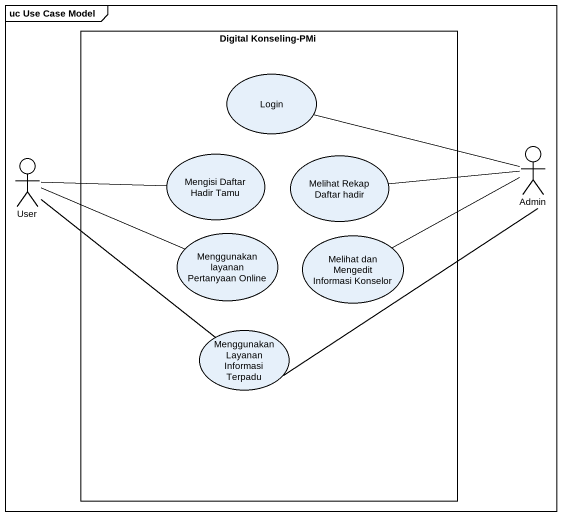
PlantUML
@startuml
mainframe uc Use Case Model
rectangle "Digital Konseling-PMi" as Digital_Konseling_PMi {
  usecase Login
  usecase "Mengisi Daftar Hadir Tamu" as Mengisi_Daftar_Hadir_Tamu
  usecase "Melihat Rekap Daftar hadir" as Melihat_Rekap_Daftar_hadir
  usecase "Menggunakan layanan Pertanyaan Online" as Menggunakan_layanan
  usecase "Melihat dan Mengedit Informasi Konselor" as Melihat_dan_Mengedit
  usecase "Menggunakan Layanan Informasi Terpadu" as Menggunakan_Layanan
}
actor Admin
actor User
Admin -left- Login
Admin -left- Melihat_Rekap_Daftar_hadir
Admin -- Menggunakan_Layanan
User -right- Mengisi_Daftar_Hadir_Tamu
User -right- Menggunakan_layanan
User -- Menggunakan_Layanan
Melihat_dan_Mengedit -right- Admin
@enduml
